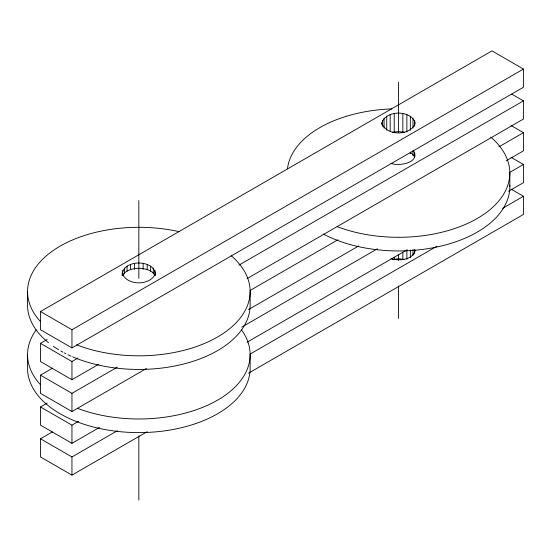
<?xml version="1.0" encoding="UTF-8"?>
<svg xmlns="http://www.w3.org/2000/svg" width="551" height="551" viewBox="0 0 551 551"><rect width="100%" height="100%" fill="white"/><g stroke="black" fill="none" stroke-linecap="round" stroke-linejoin="round"><path stroke-width="0.83" d="M122.15 275.417C121.957 258.874 155.726 258.874 155.534 275.417M155.534 272.938C151.621 286.148 126.062 286.148 122.15 272.938M381.836 123.011C385.748 109.801 411.315 109.801 415.227 123.011C411.315 136.214 385.748 136.214 381.836 123.011L381.836 124.664M390.99 163.351C398.807 166.54 420.792 162.827 413.408 150.575M415.227 250.223C412.857 260.21 399.234 261.036 390.99 258.763M40.471 311.556L491.974 50.885L523.45 69.061L523.45 87.237L71.954 347.908L40.471 329.732L40.471 311.556L71.954 329.732L523.45 69.061M98.774 364.225L71.954 379.708L40.471 361.539L40.471 343.363L47.179 339.492M146.456 368.502L71.954 411.514L40.471 393.338L40.471 375.169L52.393 368.282M40.471 343.363L71.954 361.539L77.911 358.095M238.845 265.183L523.45 100.867L523.45 119.037L247.034 278.627M99.517 427.404L71.954 443.321L40.471 425.145L40.471 406.969L47.179 403.098M40.471 375.169L71.954 393.338L117.397 367.104M250.016 290.535L337.935 239.775M498.862 146.862L523.45 132.667L523.45 150.843L506.314 160.734M248.529 309.566L358.797 245.904M147.2 431.674L71.954 475.12L40.471 456.951L40.471 438.775L52.393 431.894M40.471 406.969L71.954 425.145L78.655 421.274M241.82 327.074L377.421 248.783M509.296 172.649L523.45 164.474L523.45 182.65L508.552 191.252M247.034 342.233L407.223 249.748M40.471 438.775L71.954 456.951L117.397 430.71M250.016 354.141L437.026 246.173M502.588 208.319L523.45 196.28L523.45 214.449L248.529 373.179M392.601 132.261L398.531 131.544L404.462 132.261M392.601 259.473L398.531 258.763L404.462 259.473M511.734 94.104L523.45 100.867M511.004 125.483L523.45 132.667M511.004 157.29L523.45 164.474M511.004 189.096L523.45 196.28M509.827 173.055L509.827 186.686M414.655 120.511L414.655 126.296M414.655 152.317L414.655 157.276M414.655 249.383L414.655 253.515M412.988 118.189L412.988 128.101M412.988 150.822L412.988 155.775M412.988 249.534L412.988 255.32M410.337 116.192L410.337 130.236M410.337 152.131L410.337 153.777M410.337 250.016L410.337 257.455M406.879 114.663L406.879 132.006M406.879 250.14L406.879 259.225M402.85 113.699L402.85 131.875M402.85 252.482L402.85 259.087M398.531 82.182L398.531 132.736M398.531 254.342L398.531 260.32M398.531 285.962L398.531 318.444M394.213 113.699L394.213 131.875M394.213 257.434L394.213 259.087M390.184 114.663L390.184 131.186M386.726 116.192L386.726 130.236M384.075 118.189L384.075 128.101M382.408 120.511L382.408 126.296M250.133 291.555L250.133 305.185A111.288 64.253 0 0 1 188.938 362.565A111.288 64.253 0 0 1 72.649 356.841M250.133 354.72L250.133 368.35A111.288 64.253 0 0 1 138.838 432.604A111.288 64.253 0 0 1 27.55 368.35L27.55 354.72M154.969 270.445L154.969 275.404A16.695 9.636 0 0 0 138.838 268.289A16.695 9.636 0 0 0 122.715 275.431L122.715 270.445M153.295 268.123L153.295 273.902M150.643 266.126L150.643 271.078M147.186 264.59L147.186 269.549M143.164 263.633L143.164 269.411M138.838 200.688L138.838 278.42M138.838 436.006L138.838 500.115M134.52 263.633L134.52 269.411M130.491 264.59L130.491 269.549M127.04 266.126L127.04 271.078M124.381 268.123L124.381 273.902M71.954 329.732L71.954 347.908M71.954 361.539L71.954 379.708M71.954 393.338L71.954 411.514M71.954 425.145L71.954 443.321M71.954 456.951L71.954 475.12M27.55 291.555L27.55 305.185A111.288 64.253 0 0 0 48.529 342.736M490.769 137.103A111.288 64.253 0 0 1 477.593 218.272A111.288 64.253 0 0 1 337.136 226.64M287.477 168.868A111.288 64.253 0 0 1 391.713 108.919M509.785 185.012A111.288 64.253 0 0 1 444.657 245.161A111.288 64.253 0 0 1 323.32 234.044M410.337 152.606A16.695 9.636 0 0 1 414.655 156.925M231.083 255.609A111.288 64.253 0 0 1 217.562 336.978A111.288 64.253 0 0 1 76.63 344.836M40.044 321.137A111.288 64.253 0 0 1 56.106 248.584A111.288 64.253 0 0 1 179.371 231.716M71.093 356.16A111.288 64.253 0 0 1 68.035 354.761M65.803 353.666A111.288 64.253 0 0 1 64.35 352.922M62.917 352.165A111.288 64.253 0 0 1 60.83 351.015M58.592 349.706A111.288 64.253 0 0 1 53.364 346.331M241.414 329.794A111.288 64.253 0 0 1 209.89 404.179A111.288 64.253 0 0 1 77.443 408.312M40.044 384.302A111.288 64.253 0 0 1 36.27 329.794"/></g></svg>
